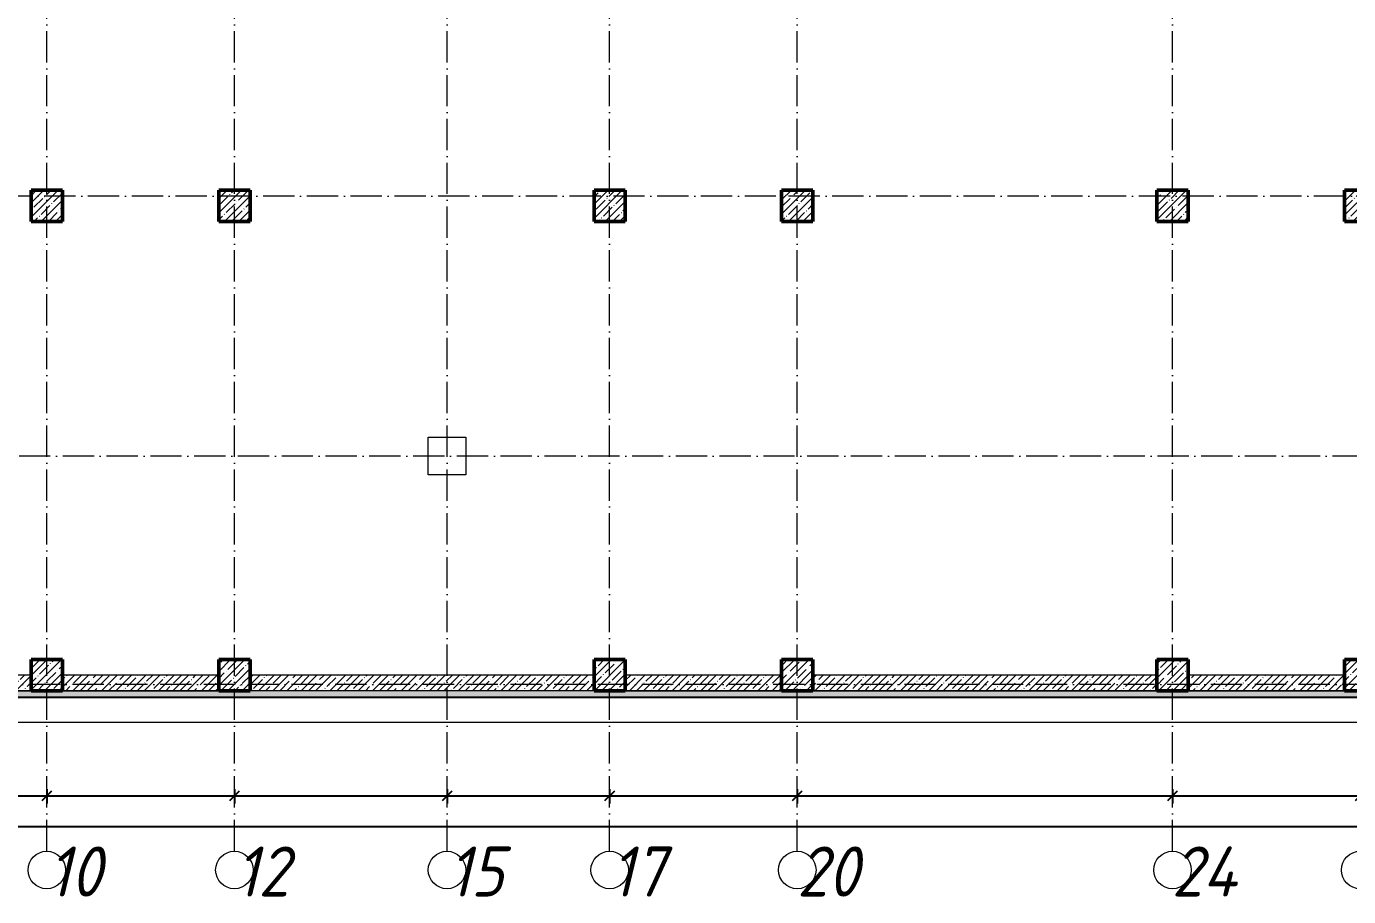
# Model space of a CAD drawing. Header units: millimetres. Extents: x -401725 to 250493, y 305116 to 802890.
# Drawn here: x -334026 to -312886, y 453809 to 467711 of the extents above; entities that cross this region are included whole.
import ezdxf

# ---------------------------------------------------------------- set-up
doc = ezdxf.new("R2010")
doc.units = ezdxf.units.MM
doc.linetypes.add('50_200_ШТРИХ_1Т_ш5_п1_п1_', pattern=[700, 500, -100, 0, -100])
for name, color, linetype, lineweight in [('A-____-____-DIMS', 7, 'Continuous', 9), ('A-FLOR-____-OTLN', 7, 'Continuous', 9), ('A-WALL-____-MCUT', 7, 'Continuous', 13), ('A-WALL-____-MCUT-1', 7, 'Continuous', 9), ('A-WALL-____-MCUT-3', 7, 'Continuous', 9), ('A-WALL-____-PATT-1', 7, 'Continuous', 9), ('A-WALL-FNSH-MCUT-1', 7, 'Continuous', 9), ('S-COLS-____-MCUT', 7, 'Continuous', 50), ('S-COLS-____-OTLN', 7, 'Continuous', 9), ('S-GRID-____-IDEN', 7, 'Continuous', 9), ('S-GRID-____-OTLN-1', 7, '50_200_ШТРИХ_1Т_ш5_п1_п1_', 9)]:
    doc.layers.add(name, color=color, linetype=linetype, lineweight=lineweight)
doc.styles.add('ISOCPEUR_I', font='isocpeui.ttf', dxfattribs={"width": 0.9, "height": 2.5})
doc.dimstyles.new('ISO-2_5_0_9К_БОЛЬШОЙ_ОСИ', dxfattribs={"dimscale": 304.8, "dimtxt": 248.995294, "dimasz": 0.492126, "dimexe": 0.393701, "dimexo": 0, "dimgap": 0, "dimtad": 1, "dimdec": 0, "dimzin": 0, "dimdsep": 46, "dimtxsty": 'ISOCPEUR_I', "dimblk1": 'OBLIQUE', "dimblk2": 'OBLIQUE', "dimsah": 1, "dimcen": 0.09, "dimdle": 0.393701, "dimazin": 0, "dimtfac": 1, "dimtdec": 4, "dimtix": 1, "dimtmove": 0, "dimatfit": 3, "dimfxl": 1, "dimtvp": 1, "dimtolj": 1, "dimtzin": 0, "dimarcsym": 2})
pattern_1 = [(45, (-350751.34, 459015.94), (-114.04925, 114.04925), []), (45, (-350637.3, 459015.94), (-114.04925, 114.04925), [201.612, -40.322, 3.353, -36.97])]

# ---------------------------------------------------------------- blocks, each defined once
blk = doc.blocks.new('BSC_Колонна _Прямоугольная - 500х500-V73-АР1_Кладочный план подвала в осях 1-64_А-ГГ')
at = {"layer": 'S-COLS-____-OTLN'}
h = blk.add_hatch(dxfattribs=at)
h.set_pattern_fill('FP_84', color=256, style=0, pattern_type=2)
h.set_pattern_definition([(45, (-38050, 1668.96), (-114.04925, 114.04925), []), (45, (-37935.95, 1668.96), (-114.04925, 114.04925), [201.613, -40.323, 3.353, -36.97])])
h.paths.add_polyline_path([(-250, -250), (250, -250), (250, 250), (-250, 250)], flags=0)
at = {"layer": 'S-COLS-____-MCUT'}
for p, q in [((250, 250), (-250, 250)), ((-250, 250), (-250, -250)), ((250, -250), (250, 250)), ((-250, -250), (250, -250))]:
    blk.add_line(p, q, dxfattribs=at)
blk = doc.blocks.new('BSC_Колонна _Прямоугольная - 500х500-V74-АР1_Кладочный план подвала в осях 1-64_А-ГГ')
at = {"layer": 'S-COLS-____-OTLN'}
h = blk.add_hatch(dxfattribs=at)
h.set_pattern_fill('FP_85', color=256, style=0, pattern_type=2)
h.set_pattern_definition([(45, (-38050, -5831.04), (-114.04925, 114.04925), []), (45, (-37935.95, -5831.04), (-114.04925, 114.04925), [201.613, -40.323, 3.353, -36.97])])
h.paths.add_polyline_path([(-250, -250), (250, -250), (250, 250), (-250, 250)], flags=0)
at = {"layer": 'S-COLS-____-MCUT'}
for p, q in [((250, 250), (-250, 250)), ((-250, 250), (-250, -250)), ((250, -250), (250, 250)), ((-250, -250), (250, -250))]:
    blk.add_line(p, q, dxfattribs=at)
blk = doc.blocks.new('BSC_Колонна _Прямоугольная - 500х500-V75-АР1_Кладочный план подвала в осях 1-64_А-ГГ')
at = {"layer": 'S-COLS-____-OTLN'}
h = blk.add_hatch(dxfattribs=at)
h.set_pattern_fill('FP_86', color=256, style=0, pattern_type=2)
h.set_pattern_definition([(45, (-29050, 1668.96), (-114.04925, 114.04925), []), (45, (-28935.95, 1668.96), (-114.04925, 114.04925), [201.613, -40.323, 3.353, -36.97])])
h.paths.add_polyline_path([(-250, -250), (250, -250), (250, 250), (-250, 250)], flags=0)
at = {"layer": 'S-COLS-____-MCUT'}
for p, q in [((250, 250), (-250, 250)), ((-250, 250), (-250, -250)), ((250, -250), (250, 250)), ((-250, -250), (250, -250))]:
    blk.add_line(p, q, dxfattribs=at)
blk = doc.blocks.new('BSC_Колонна _Прямоугольная - 500х500-V76-АР1_Кладочный план подвала в осях 1-64_А-ГГ')
at = {"layer": 'S-COLS-____-OTLN'}
h = blk.add_hatch(dxfattribs=at)
h.set_pattern_fill('FP_87', color=256, style=0, pattern_type=2)
h.set_pattern_definition([(45, (-29050, -5831.04), (-114.04925, 114.04925), []), (45, (-28935.95, -5831.04), (-114.04925, 114.04925), [201.613, -40.323, 3.353, -36.97])])
h.paths.add_polyline_path([(-250, -250), (250, -250), (250, 250), (-250, 250)], flags=0)
at = {"layer": 'S-COLS-____-MCUT'}
for p, q in [((250, 250), (-250, 250)), ((-250, 250), (-250, -250)), ((250, -250), (250, 250)), ((-250, -250), (250, -250))]:
    blk.add_line(p, q, dxfattribs=at)
blk = doc.blocks.new('BSC_Колонна _Прямоугольная - 500х500-V77-АР1_Кладочный план подвала в осях 1-64_А-ГГ')
at = {"layer": 'S-COLS-____-OTLN'}
h = blk.add_hatch(dxfattribs=at)
h.set_pattern_fill('FP_88', color=256, style=0, pattern_type=2)
h.set_pattern_definition([(45, (-20050, 1668.96), (-114.0493, 114.0493), []), (45, (-19935.95, 1668.96), (-114.0493, 114.0493), [201.613, -40.323, 3.353, -36.97])])
h.paths.add_polyline_path([(-250, -250), (250, -250), (250, 250), (-250, 250)], flags=0)
at = {"layer": 'S-COLS-____-MCUT'}
for p, q in [((250, 250), (-250, 250)), ((-250, 250), (-250, -250)), ((250, -250), (250, 250)), ((-250, -250), (250, -250))]:
    blk.add_line(p, q, dxfattribs=at)
blk = doc.blocks.new('BSC_Колонна _Прямоугольная - 500х500-V78-АР1_Кладочный план подвала в осях 1-64_А-ГГ')
at = {"layer": 'S-COLS-____-OTLN'}
h = blk.add_hatch(dxfattribs=at)
h.set_pattern_fill('FP_89', color=256, style=0, pattern_type=2)
h.set_pattern_definition([(45, (-20050, -5831.04), (-114.0493, 114.0493), []), (45, (-19935.95, -5831.04), (-114.0493, 114.0493), [201.613, -40.323, 3.353, -36.97])])
h.paths.add_polyline_path([(-250, -250), (250, -250), (250, 250), (-250, 250)], flags=0)
at = {"layer": 'S-COLS-____-MCUT'}
for p, q in [((250, 250), (-250, 250)), ((-250, 250), (-250, -250)), ((250, -250), (250, 250)), ((-250, -250), (250, -250))]:
    blk.add_line(p, q, dxfattribs=at)
blk = doc.blocks.new('BSC_Колонна _Прямоугольная - 500х500-V93-АР1_Кладочный план подвала в осях 1-64_А-ГГ')
at = {"layer": 'S-COLS-____-OTLN'}
h = blk.add_hatch(dxfattribs=at)
h.set_pattern_fill('FP_105', color=256, style=0, pattern_type=2)
h.set_pattern_definition([(45, (-26050, 1668.96), (-114.0493, 114.0493), []), (45, (-25935.95, 1668.96), (-114.0493, 114.0493), [201.613, -40.323, 3.353, -36.97])])
h.paths.add_polyline_path([(-250, -250), (250, -250), (250, 250), (-250, 250)], flags=0)
at = {"layer": 'S-COLS-____-MCUT'}
for p, q in [((250, 250), (-250, 250)), ((-250, 250), (-250, -250)), ((250, -250), (250, 250)), ((-250, -250), (250, -250))]:
    blk.add_line(p, q, dxfattribs=at)
blk = doc.blocks.new('BSC_Колонна _Прямоугольная - 500х500-V94-АР1_Кладочный план подвала в осях 1-64_А-ГГ')
at = {"layer": 'S-COLS-____-OTLN'}
h = blk.add_hatch(dxfattribs=at)
h.set_pattern_fill('FP_106', color=256, style=0, pattern_type=2)
h.set_pattern_definition([(45, (-26050, -5831.04), (-114.0493, 114.0493), []), (45, (-25935.95, -5831.04), (-114.0493, 114.0493), [201.613, -40.323, 3.353, -36.97])])
h.paths.add_polyline_path([(-250, -250), (250, -250), (250, 250), (-250, 250)], flags=0)
at = {"layer": 'S-COLS-____-MCUT'}
for p, q in [((250, 250), (-250, 250)), ((-250, 250), (-250, -250)), ((250, -250), (250, 250)), ((-250, -250), (250, -250))]:
    blk.add_line(p, q, dxfattribs=at)
blk = doc.blocks.new('BSC_Колонна _Прямоугольная - 500х500-V102-АР1_Кладочный план подвала в осях 1-64_А-ГГ')
at = {"layer": 'S-COLS-____-OTLN'}
h = blk.add_hatch(dxfattribs=at)
h.set_pattern_fill('FP_114', color=256, style=0, pattern_type=2)
h.set_pattern_definition([(45, (-35050, 1668.96), (-114.04925, 114.04925), []), (45, (-34935.95, 1668.96), (-114.04925, 114.04925), [201.613, -40.323, 3.353, -36.97])])
h.paths.add_polyline_path([(-250, -250), (250, -250), (250, 250), (-250, 250)], flags=0)
at = {"layer": 'S-COLS-____-MCUT'}
for p, q in [((250, 250), (-250, 250)), ((-250, 250), (-250, -250)), ((250, -250), (250, 250)), ((-250, -250), (250, -250))]:
    blk.add_line(p, q, dxfattribs=at)
blk = doc.blocks.new('BSC_Колонна _Прямоугольная - 500х500-V103-АР1_Кладочный план подвала в осях 1-64_А-ГГ')
at = {"layer": 'S-COLS-____-OTLN'}
h = blk.add_hatch(dxfattribs=at)
h.set_pattern_fill('FP_115', color=256, style=0, pattern_type=2)
h.set_pattern_definition([(45, (-35050, -5831.04), (-114.04925, 114.04925), []), (45, (-34935.95, -5831.04), (-114.04925, 114.04925), [201.613, -40.323, 3.353, -36.97])])
h.paths.add_polyline_path([(-250, -250), (250, -250), (250, 250), (-250, 250)], flags=0)
at = {"layer": 'S-COLS-____-MCUT'}
for p, q in [((250, 250), (-250, 250)), ((-250, 250), (-250, -250)), ((250, -250), (250, 250)), ((-250, -250), (250, -250))]:
    blk.add_line(p, q, dxfattribs=at)
blk = doc.blocks.new('BSC_Колонна _Прямоугольная - 500х500-V138-АР1_Кладочный план подвала в осях 1-64_А-ГГ')
at = {"layer": 'S-COLS-____-OTLN'}
h = blk.add_hatch(dxfattribs=at)
h.set_pattern_fill('FP_154', color=256, style=0, pattern_type=2)
h.set_pattern_definition([(45, (-17050, -5831.04), (-114.0493, 114.0493), []), (45, (-16935.95, -5831.04), (-114.0493, 114.0493), [201.612, -40.322, 3.353, -36.97])])
h.paths.add_polyline_path([(-250, -250), (250, -250), (250, 250), (-250, 250)], flags=0)
at = {"layer": 'S-COLS-____-MCUT'}
for p, q in [((250, 250), (-250, 250)), ((-250, 250), (-250, -250)), ((250, -250), (250, 250)), ((-250, -250), (250, -250))]:
    blk.add_line(p, q, dxfattribs=at)
blk = doc.blocks.new('Ось сетки - Круг_Ø6_00__ISO-2_5_0_9K_-25732049-АР1_Кладочный план подвала в осях 1-64_А-ГГ')
at = {"layer": 'S-GRID-____-IDEN'}
blk.add_circle((0, 0), 3, dxfattribs=at)
blk = doc.blocks.new('_Oblique')
at = {"color": 0, "linetype": 'ByBlock', "lineweight": -2}
blk.add_line((-0.5, -0.5), (0.5, 0.5), dxfattribs=at)
blk = doc.blocks.new('*D8131')
at = {"layer": 'A-____-____-DIMS', "color": 0, "lineweight": -2, "transparency": 16777216}
for p, q in [((-336421, 455417), (-333581, 455417)), ((-336301, 455523), (-336301, 455297)), ((-333701, 455523), (-333701, 455297))]:
    blk.add_line(p, q, dxfattribs=at)
at = {"layer": 'Defpoints', "color": 0, "transparency": 16777216}
for p in [(-336301, 455523), (-333701, 455523), (-333701, 455417)]:
    blk.add_point(p, dxfattribs=at)
at = {"layer": 'A-____-____-DIMS', "color": 0, "lineweight": -2, "transparency": 16777216, "xscale": 150, "yscale": 150, "zscale": 150, "rotation": 180}
blk.add_blockref('_Oblique', (-336301, 455417), dxfattribs=at)
at = {"layer": 'A-____-____-DIMS', "color": 0, "lineweight": -2, "transparency": 16777216, "xscale": 150, "yscale": 150, "zscale": 150}
blk.add_blockref('_Oblique', (-333701, 455417), dxfattribs=at)
at = {"layer": 'A-____-____-DIMS', "color": 0, "transparency": 16777216, "insert": (-335001, 455419), "char_height": 2.5, "width": 758.48, "attachment_point": 5, "style": 'ISOCPEUR_I'}
blk.add_mtext('\\A1;2600', dxfattribs=at)
blk = doc.blocks.new('*D8132')
at = {"layer": 'A-____-____-DIMS', "color": 0, "lineweight": -2, "transparency": 16777216}
for p, q in [((-333821, 455417), (-330581, 455417)), ((-333701, 455523), (-333701, 455297)), ((-330701, 455523), (-330701, 455297))]:
    blk.add_line(p, q, dxfattribs=at)
at = {"layer": 'Defpoints', "color": 0, "transparency": 16777216}
for p in [(-333701, 455523), (-330701, 455523), (-330701, 455417)]:
    blk.add_point(p, dxfattribs=at)
at = {"layer": 'A-____-____-DIMS', "color": 0, "lineweight": -2, "transparency": 16777216, "xscale": 150, "yscale": 150, "zscale": 150, "rotation": 180}
blk.add_blockref('_Oblique', (-333701, 455417), dxfattribs=at)
at = {"layer": 'A-____-____-DIMS', "color": 0, "lineweight": -2, "transparency": 16777216, "xscale": 150, "yscale": 150, "zscale": 150}
blk.add_blockref('_Oblique', (-330701, 455417), dxfattribs=at)
at = {"layer": 'A-____-____-DIMS', "color": 0, "transparency": 16777216, "insert": (-332201, 455419), "char_height": 2.5, "width": 758.48, "attachment_point": 5, "style": 'ISOCPEUR_I'}
blk.add_mtext('\\A1;3000', dxfattribs=at)
blk = doc.blocks.new('*D8133')
at = {"layer": 'A-____-____-DIMS', "color": 0, "lineweight": -2, "transparency": 16777216}
for p, q in [((-330821, 455417), (-327181, 455417)), ((-330701, 455523), (-330701, 455297)), ((-327301, 455523), (-327301, 455297))]:
    blk.add_line(p, q, dxfattribs=at)
at = {"layer": 'Defpoints', "color": 0, "transparency": 16777216}
for p in [(-330701, 455523), (-327301, 455523), (-327301, 455417)]:
    blk.add_point(p, dxfattribs=at)
at = {"layer": 'A-____-____-DIMS', "color": 0, "lineweight": -2, "transparency": 16777216, "xscale": 150, "yscale": 150, "zscale": 150, "rotation": 180}
blk.add_blockref('_Oblique', (-330701, 455417), dxfattribs=at)
at = {"layer": 'A-____-____-DIMS', "color": 0, "lineweight": -2, "transparency": 16777216, "xscale": 150, "yscale": 150, "zscale": 150}
blk.add_blockref('_Oblique', (-327301, 455417), dxfattribs=at)
at = {"layer": 'A-____-____-DIMS', "color": 0, "transparency": 16777216, "insert": (-329001, 455419), "char_height": 2.5, "width": 781.46, "attachment_point": 5, "style": 'ISOCPEUR_I'}
blk.add_mtext('\\A1;3400', dxfattribs=at)
blk = doc.blocks.new('*D8134')
at = {"layer": 'A-____-____-DIMS', "color": 0, "lineweight": -2, "transparency": 16777216}
for p, q in [((-327421, 455417), (-324581, 455417)), ((-327301, 455523), (-327301, 455297)), ((-324701, 455523), (-324701, 455297))]:
    blk.add_line(p, q, dxfattribs=at)
at = {"layer": 'Defpoints', "color": 0, "transparency": 16777216}
for p in [(-327301, 455523), (-324701, 455523), (-324701, 455417)]:
    blk.add_point(p, dxfattribs=at)
at = {"layer": 'A-____-____-DIMS', "color": 0, "lineweight": -2, "transparency": 16777216, "xscale": 150, "yscale": 150, "zscale": 150, "rotation": 180}
blk.add_blockref('_Oblique', (-327301, 455417), dxfattribs=at)
at = {"layer": 'A-____-____-DIMS', "color": 0, "lineweight": -2, "transparency": 16777216, "xscale": 150, "yscale": 150, "zscale": 150}
blk.add_blockref('_Oblique', (-324701, 455417), dxfattribs=at)
at = {"layer": 'A-____-____-DIMS', "color": 0, "transparency": 16777216, "insert": (-326001, 455419), "char_height": 2.5, "width": 758.48, "attachment_point": 5, "style": 'ISOCPEUR_I'}
blk.add_mtext('\\A1;2600', dxfattribs=at)
blk = doc.blocks.new('*D8135')
at = {"layer": 'A-____-____-DIMS', "color": 0, "lineweight": -2, "transparency": 16777216}
for p, q in [((-324821, 455417), (-321581, 455417)), ((-324701, 455523), (-324701, 455297)), ((-321701, 455523), (-321701, 455297))]:
    blk.add_line(p, q, dxfattribs=at)
at = {"layer": 'Defpoints', "color": 0, "transparency": 16777216}
for p in [(-324701, 455523), (-321701, 455523), (-321701, 455417)]:
    blk.add_point(p, dxfattribs=at)
at = {"layer": 'A-____-____-DIMS', "color": 0, "lineweight": -2, "transparency": 16777216, "xscale": 150, "yscale": 150, "zscale": 150, "rotation": 180}
blk.add_blockref('_Oblique', (-324701, 455417), dxfattribs=at)
at = {"layer": 'A-____-____-DIMS', "color": 0, "lineweight": -2, "transparency": 16777216, "xscale": 150, "yscale": 150, "zscale": 150}
blk.add_blockref('_Oblique', (-321701, 455417), dxfattribs=at)
at = {"layer": 'A-____-____-DIMS', "color": 0, "transparency": 16777216, "insert": (-323201, 455419), "char_height": 2.5, "width": 758.48, "attachment_point": 5, "style": 'ISOCPEUR_I'}
blk.add_mtext('\\A1;3000', dxfattribs=at)
blk = doc.blocks.new('*D8136')
at = {"layer": 'A-____-____-DIMS', "color": 0, "lineweight": -2, "transparency": 16777216}
for p, q in [((-321821, 455417), (-315581, 455417)), ((-321701, 455523), (-321701, 455297)), ((-315701, 455523), (-315701, 455297))]:
    blk.add_line(p, q, dxfattribs=at)
at = {"layer": 'Defpoints', "color": 0, "transparency": 16777216}
for p in [(-321701, 455523), (-315701, 455523), (-315701, 455417)]:
    blk.add_point(p, dxfattribs=at)
at = {"layer": 'A-____-____-DIMS', "color": 0, "lineweight": -2, "transparency": 16777216, "xscale": 150, "yscale": 150, "zscale": 150, "rotation": 180}
blk.add_blockref('_Oblique', (-321701, 455417), dxfattribs=at)
at = {"layer": 'A-____-____-DIMS', "color": 0, "lineweight": -2, "transparency": 16777216, "xscale": 150, "yscale": 150, "zscale": 150}
blk.add_blockref('_Oblique', (-315701, 455417), dxfattribs=at)
at = {"layer": 'A-____-____-DIMS', "color": 0, "transparency": 16777216, "insert": (-318701, 455419), "char_height": 2.5, "width": 758.48, "attachment_point": 5, "style": 'ISOCPEUR_I'}
blk.add_mtext('\\A1;6000', dxfattribs=at)
blk = doc.blocks.new('*D8137')
at = {"layer": 'A-____-____-DIMS', "color": 0, "lineweight": -2, "transparency": 16777216}
for p, q in [((-315821, 455417), (-312581, 455417)), ((-315701, 455523), (-315701, 455297)), ((-312701, 455523), (-312701, 455297))]:
    blk.add_line(p, q, dxfattribs=at)
at = {"layer": 'Defpoints', "color": 0, "transparency": 16777216}
for p in [(-315701, 455523), (-312701, 455523), (-312701, 455417)]:
    blk.add_point(p, dxfattribs=at)
at = {"layer": 'A-____-____-DIMS', "color": 0, "lineweight": -2, "transparency": 16777216, "xscale": 150, "yscale": 150, "zscale": 150, "rotation": 180}
blk.add_blockref('_Oblique', (-315701, 455417), dxfattribs=at)
at = {"layer": 'A-____-____-DIMS', "color": 0, "lineweight": -2, "transparency": 16777216, "xscale": 150, "yscale": 150, "zscale": 150}
blk.add_blockref('_Oblique', (-312701, 455417), dxfattribs=at)
at = {"layer": 'A-____-____-DIMS', "color": 0, "transparency": 16777216, "insert": (-314201, 455419), "char_height": 2.5, "width": 758.48, "attachment_point": 5, "style": 'ISOCPEUR_I'}
blk.add_mtext('\\A1;3000', dxfattribs=at)
blk = doc.blocks.new('*D8157')
at = {"layer": 'A-____-____-DIMS', "color": 0, "lineweight": -2, "transparency": 16777216}
for p, q in [((-353101, 455035), (-353101, 454809)), ((-249601, 455035), (-249601, 454809)), ((-353221, 454929), (-249481, 454929))]:
    blk.add_line(p, q, dxfattribs=at)
at = {"layer": 'Defpoints', "color": 0, "transparency": 16777216}
for p in [(-353101, 455035), (-249601, 455035), (-249601, 454929)]:
    blk.add_point(p, dxfattribs=at)
at = {"layer": 'A-____-____-DIMS', "color": 0, "lineweight": -2, "transparency": 16777216, "xscale": 150, "yscale": 150, "zscale": 150, "rotation": 180}
blk.add_blockref('_Oblique', (-353101, 454929), dxfattribs=at)
at = {"layer": 'A-____-____-DIMS', "color": 0, "lineweight": -2, "transparency": 16777216, "xscale": 150, "yscale": 150, "zscale": 150}
blk.add_blockref('_Oblique', (-249601, 454929), dxfattribs=at)
at = {"layer": 'A-____-____-DIMS', "color": 0, "transparency": 16777216, "insert": (-301351, 454930), "char_height": 2.5, "width": 1080.26, "attachment_point": 5, "style": 'ISOCPEUR_I'}
blk.add_mtext('\\A1;103500', dxfattribs=at)

msp = doc.modelspace()

# ---------------------------------------------------------------- hatches: boundary and pattern name
at = {"layer": 'A-WALL-____-PATT-1'}
h = msp.add_hatch(dxfattribs=at)
h.set_pattern_fill('FP_1', color=256, style=0, pattern_type=2)
h.set_pattern_definition(pattern_1)
h.paths.add_polyline_path([(-333951.3432, 457096.983), (-333951.3432, 457346.983), (-335851.3432, 457346.983), (-335851.3432, 457096.983)], flags=0)
h = msp.add_hatch(dxfattribs=at)
h.set_pattern_fill('FP_1', color=256, style=0, pattern_type=2)
h.set_pattern_definition(pattern_1)
h.paths.add_polyline_path([(-330951.3432, 457096.983), (-330951.3432, 457346.983), (-333451.3432, 457346.983), (-333451.3432, 457096.983)], flags=0)
h = msp.add_hatch(dxfattribs=at)
h.set_pattern_fill('FP_1', color=256, style=0, pattern_type=2)
h.set_pattern_definition(pattern_1)
h.paths.add_polyline_path([(-324951.3432, 457096.983), (-324951.3432, 457346.983), (-330451.3432, 457346.983), (-330451.3432, 457096.983), (-329556.6723, 457096.983)], flags=0)
h = msp.add_hatch(dxfattribs=at)
h.set_pattern_fill('FP_1', color=256, style=0, pattern_type=2)
h.set_pattern_definition(pattern_1)
h.paths.add_polyline_path([(-321951.3432, 457096.983), (-321951.3432, 457346.983), (-324451.3432, 457346.983), (-324451.3432, 457096.983)], flags=0)
h = msp.add_hatch(dxfattribs=at)
h.set_pattern_fill('FP_1', color=256, style=0, pattern_type=2)
h.set_pattern_definition(pattern_1)
h.paths.add_polyline_path([(-315951.3432, 457096.983), (-315951.3432, 457346.983), (-321451.3432, 457346.983), (-321451.3432, 457096.983)], flags=0)
h = msp.add_hatch(dxfattribs=at)
h.set_pattern_fill('FP_1', color=256, style=0, pattern_type=2)
h.set_pattern_definition(pattern_1)
h.paths.add_polyline_path([(-312951.3432, 457096.983), (-312951.3432, 457346.983), (-315451.3432, 457346.983), (-315451.3432, 457096.983), (-315416.6465, 457096.983)], flags=0)
h = msp.add_hatch(dxfattribs=at)
h.set_pattern_fill('FP_91', color=256, style=0, pattern_type=2)
h.set_pattern_definition([(0, (-350751.34, 459015.94), (120.968, 69.841), [80.645, -161.29]), (120, (-350751.34, 459015.94), (-120.96808, 69.84086), [80.645, -161.29]), (60, (-350751.34, 459015.94), (-8e-05, 139.68186), [0, -161.29, 80.645, 0])])
h.paths.add_polyline_path([(-249399.3432, 456994.983), (-249399.3432, 457094.983), (-353203.3432, 457094.983), (-353203.3432, 456994.983), (-251786.5304, 456994.983)], flags=0)
at = {"layer": 'S-COLS-____-OTLN'}
h = msp.add_hatch(dxfattribs=at)
h.set_pattern_fill('FP_1', color=256, style=0, pattern_type=2)
h.set_pattern_definition(pattern_1)
h.paths.add_polyline_path([(-333951.3432, 457096.983), (-333451.3432, 457096.983), (-333451.3432, 457596.983), (-333951.3432, 457596.983)], flags=0)

# ---------------------------------------------------------------- linework, layer by layer
at = {"layer": 'A-FLOR-____-OTLN'}
for p, q in [((-327601.3432, 460546.983), (-327601.3432, 461146.983)), ((-327601.3432, 461146.983), (-327001.3432, 461146.983)), ((-327001.3432, 461146.983), (-327001.3432, 460546.983)), ((-327001.3432, 460546.983), (-327601.3432, 460546.983)), ((-353701.3432, 456596.983), (-312451.3432, 456596.983))]:
    msp.add_line(p, q, dxfattribs=at)
at = {"layer": 'A-WALL-____-MCUT'}
for p, q in [((-353311.3432, 456986.983), (-249391.3432, 456986.983)), ((-249399.3432, 456994.983), (-353303.3432, 456994.983))]:
    msp.add_line(p, q, dxfattribs=at)
at = {"layer": 'A-WALL-____-MCUT-1'}
for p, q in [((-333951.3432, 457346.983), (-335851.3432, 457346.983)), ((-333951.3432, 457096.983), (-333951.3432, 457346.983)), ((-330951.3432, 457346.983), (-333451.3432, 457346.983)), ((-333451.3432, 457346.983), (-333451.3432, 457096.983)), ((-324951.3432, 457346.983), (-330451.3432, 457346.983)), ((-321951.3432, 457346.983), (-324451.3432, 457346.983)), ((-315951.3432, 457346.983), (-321451.3432, 457346.983)), ((-312951.3432, 457346.983), (-315451.3432, 457346.983)), ((-335851.3432, 457096.983), (-333951.3432, 457096.983)), ((-333451.3432, 457096.983), (-330951.3432, 457096.983)), ((-324951.3432, 457096.983), (-330451.3432, 457096.983)), ((-324451.3432, 457096.983), (-321951.3432, 457096.983)), ((-321451.3432, 457096.983), (-315951.3432, 457096.983)), ((-315451.3432, 457096.983), (-312951.3432, 457096.983))]:
    msp.add_line(p, q, dxfattribs=at)
at = {"layer": 'A-WALL-____-MCUT-3'}
msp.add_line((-249499.3432, 457094.983), (-353203.3432, 457094.983), dxfattribs=at)
at = {"layer": 'A-WALL-FNSH-MCUT-1'}
msp.add_line((-333451.3432, 457096.983), (-333951.3432, 457096.983), dxfattribs=at)
at = {"layer": 'S-COLS-____-MCUT'}
for p, q in [((-333451.3432, 457596.983), (-333951.3432, 457596.983)), ((-333951.3432, 457596.983), (-333951.3432, 457096.983)), ((-333451.3432, 457096.983), (-333451.3432, 457596.983)), ((-333951.3432, 457096.983), (-333451.3432, 457096.983))]:
    msp.add_line(p, q, dxfattribs=at)
at = {"layer": 'S-GRID-____-OTLN-1'}
for p, q in [((-333701.3432, 454533.3346), (-333701.3432, 508896.9006)), ((-330701.3432, 454533.3346), (-330701.3432, 508896.9006)), ((-327301.3432, 454533.3346), (-327301.3432, 508896.9006)), ((-324701.3432, 454533.3346), (-324701.3432, 469166.4803)), ((-321701.3432, 454533.3346), (-321701.3432, 469166.4803)), ((-315701.3432, 454533.3346), (-315701.3432, 469166.4803)), ((-260432.5559, 464996.983), (-355420.1134, 464996.983)), ((-246832.7496, 460846.983), (-355420.1134, 460846.983)), ((-246676.9366, 457196.983), (-355420.1134, 457196.983))]:
    msp.add_line(p, q, dxfattribs=at)

# ---------------------------------------------------------------- block references
at = {"layer": 'S-COLS-____-OTLN'}
for name, p in [('BSC_Колонна _Прямоугольная - 500х500-V138-АР1_Кладочный план подвала в осях 1-64_А-ГГ', (-333701.3432, 464846.983)), ('BSC_Колонна _Прямоугольная - 500х500-V78-АР1_Кладочный план подвала в осях 1-64_А-ГГ', (-330701.3432, 464846.983)), ('BSC_Колонна _Прямоугольная - 500х500-V94-АР1_Кладочный план подвала в осях 1-64_А-ГГ', (-324701.3432, 464846.983)), ('BSC_Колонна _Прямоугольная - 500х500-V76-АР1_Кладочный план подвала в осях 1-64_А-ГГ', (-321701.3432, 464846.983)), ('BSC_Колонна _Прямоугольная - 500х500-V103-АР1_Кладочный план подвала в осях 1-64_А-ГГ', (-315701.3432, 464846.983)), ('BSC_Колонна _Прямоугольная - 500х500-V74-АР1_Кладочный план подвала в осях 1-64_А-ГГ', (-312701.3432, 464846.983)), ('BSC_Колонна _Прямоугольная - 500х500-V77-АР1_Кладочный план подвала в осях 1-64_А-ГГ', (-330701.3432, 457346.983)), ('BSC_Колонна _Прямоугольная - 500х500-V93-АР1_Кладочный план подвала в осях 1-64_А-ГГ', (-324701.3432, 457346.983)), ('BSC_Колонна _Прямоугольная - 500х500-V75-АР1_Кладочный план подвала в осях 1-64_А-ГГ', (-321701.3432, 457346.983)), ('BSC_Колонна _Прямоугольная - 500х500-V102-АР1_Кладочный план подвала в осях 1-64_А-ГГ', (-315701.3432, 457346.983)), ('BSC_Колонна _Прямоугольная - 500х500-V73-АР1_Кладочный план подвала в осях 1-64_А-ГГ', (-312701.3432, 457346.983))]:
    msp.add_blockref(name, p, dxfattribs=at)
at = {"layer": 'S-GRID-____-IDEN', "xscale": 99.99999999999993, "yscale": 99.99999999999993, "zscale": 99.99999999999993}
for p in [(-333701.3432, 454233.3346), (-330701.3432, 454233.3346), (-327301.3432, 454233.3346), (-324701.3432, 454233.3346), (-321701.3432, 454233.3346), (-315701.3432, 454233.3346), (-312701.3432, 454233.3346)]:
    msp.add_blockref('Ось сетки - Круг_Ø6_00__ISO-2_5_0_9K_-25732049-АР1_Кладочный план подвала в осях 1-64_А-ГГ', p, dxfattribs=at)

# ---------------------------------------------------------------- texts
at = {"layer": 'S-GRID-____-IDEN', "char_height": 800, "attachment_point": 1, "style": 'ISOCPEUR_I'}
for s, insert, width in [('10', (-333680.7564, 454609.363), 346.329), ('12', (-330680.7564, 454609.363), 346.329), ('15', (-327280.7564, 454609.363), 346.329), ('17', (-324680.7564, 454609.363), 346.329), ('20', (-321704.6064, 454609.363), 404.0505), ('24', (-315713.6064, 454609.363), 425.696062)]:
    msp.add_mtext(s, dxfattribs=dict(at, insert=insert, width=width))

# ---------------------------------------------------------------- dimensions: what is measured, and where the dimension line sits
at = {"layer": 'A-____-____-DIMS'}
for base, p1, p2, override, picture, middle in [((-333701.3432, 455417.418), (-336301.3432, 455523.484), (-333701.3432, 455523.484), {"dimtxt": 400, "dimpost": '<>', "dimfxl": 2600}, '*D8131', (-335001.3432, 455418.668)), ((-330701.3432, 455417.418), (-333701.3432, 455523.484), (-330701.3432, 455523.484), {"dimtxt": 400, "dimpost": '<>', "dimfxl": 3000}, '*D8132', (-332201.3432, 455418.668)), ((-327301.3432, 455417.418), (-330701.3432, 455523.484), (-327301.3432, 455523.484), {"dimtxt": 400, "dimpost": '<>', "dimfxl": 3400}, '*D8133', (-329001.3432, 455418.668)), ((-324701.3432, 455417.418), (-327301.3432, 455523.484), (-324701.3432, 455523.484), {"dimtxt": 400, "dimpost": '<>', "dimfxl": 2600}, '*D8134', (-326001.3432, 455418.668)), ((-321701.3432, 455417.418), (-324701.3432, 455523.484), (-321701.3432, 455523.484), {"dimtxt": 400, "dimpost": '<>', "dimfxl": 3000}, '*D8135', (-323201.3432, 455418.668)), ((-315701.3432, 455417.418), (-321701.3432, 455523.484), (-315701.3432, 455523.484), {"dimtxt": 400, "dimpost": '<>', "dimfxl": 6000}, '*D8136', (-318701.3432, 455418.668)), ((-312701.3432, 455417.418), (-315701.3432, 455523.484), (-312701.3432, 455523.484), {"dimtxt": 400, "dimpost": '<>', "dimfxl": 3000}, '*D8137', (-314201.3432, 455418.668)), ((-249601.3432, 454929.2109), (-353101.3432, 455035.2769), (-249601.3432, 455035.2769), {"dimtxt": 400, "dimpost": '<>', "dimfxl": 103500}, '*D8157', (-301351.3432, 454930.4609))]:
    dim = msp.add_linear_dim(base=base, p1=p1, p2=p2, dimstyle='ISO-2_5_0_9К_БОЛЬШОЙ_ОСИ', override=override, dxfattribs=at)
    dim.commit()
    dim.dimension.update_dxf_attribs({"geometry": picture, "text_midpoint": middle})

doc.saveas('drawing.dxf')
